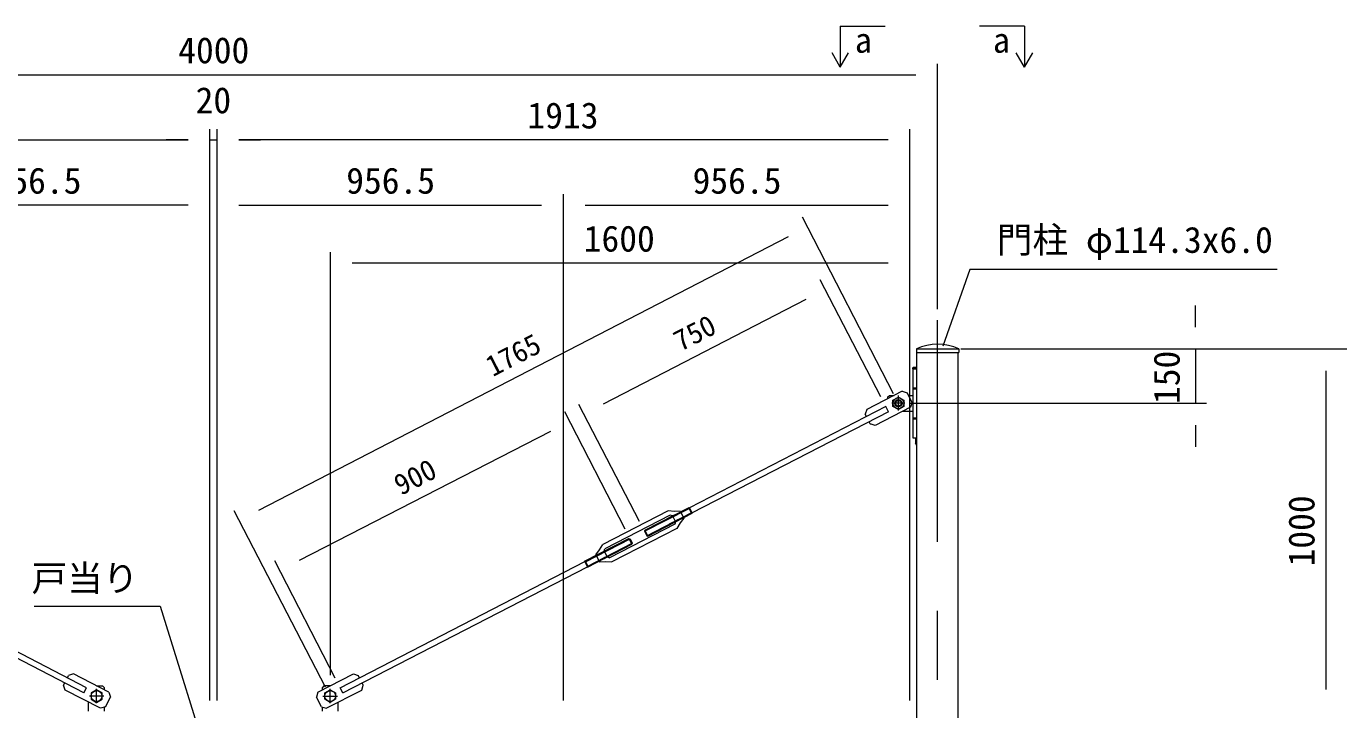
# Model space of a CAD drawing. Units: millimetres, scale not verified. Extents: x -6300 to 6300, y -4455 to 4455.
# Drawn here: x -1838 to 1786, y 224 to 2110 of the extents above; entities that cross this region are included whole.
import ezdxf
from ezdxf.enums import TextEntityAlignment as Align

# ---------------------------------------------------------------- set-up
doc = ezdxf.new("R2010")
doc.units = ezdxf.units.MM
doc.header["$LTSCALE"] = 30
doc.linetypes.add('USER1', pattern=[50.8, 31.75, -6.35, 6.35, -6.35])
doc.linetypes.add('USER2', pattern=[0.375, 0.25, -0.125])
for name, color, linetype, lineweight in [('0-2_D-STR1', 1, 'Continuous', 18), ('0-3_D-STR3', 3, 'Continuous', 13), ('0-4_D-BMK', 2, 'USER1', 13), ('0-6_D-STR-DIM', 7, 'Continuous', 9), ('0-8_D-STR-TXT', 7, 'Continuous', 9), ('0-9_D-TTL-TXT', 7, 'Continuous', 18)]:
    doc.layers.add(name, color=color, linetype=linetype, lineweight=lineweight)
doc.styles.add('ＭＳ ゴシック', font='')
doc.styles.get('ＭＳ ゴシック').set_extended_font_data('MS Gothic')

msp = doc.modelspace()

# ---------------------------------------------------------------- linework, layer by layer
at = {"layer": '0-2_D-STR1'}
for p, q in [((619.87, 1219.48), (737.37, 1219.48)), ((619.87, 1219.48), (619.87, 1209.48)), ((619.87, 1209.48), (737.37, 1209.48)), ((621.47, -2280.52), (621.47, 1209.48)), ((735.77, -2280.52), (735.77, 1209.48)), ((737.37, 1219.48), (737.37, 1209.48))]:
    msp.add_line(p, q, dxfattribs=at)
msp.add_arc((678.62, 1093.23), 139.25, 65.04567, 114.95433, dxfattribs=at)
at = {"layer": '0-3_D-STR3'}
for p, q in [((610.29, 1164.48), (621.47, 1164.48)), ((612.31, 1169.48), (610.31, 1167.48)), ((610.31, 1167.48), (621.47, 1167.48)), ((610.31, 1164.48), (610.31, 1167.48)), ((612.31, 1169.48), (621.47, 1169.48)), ((540.29, 1086.48), (545.29, 1091.48)), ((545.29, 1091.48), (558.41, 1091.48)), ((598.33, 1091.48), (610.29, 1091.48)), ((610.29, 1112.48), (621.47, 1112.48)), ((610.29, 1109.48), (621.47, 1109.48)), ((540.29, 1086.48), (540.29, 1082.15)), ((582.18, 1047.48), (610.29, 1047.48)), ((610.29, 1029.48), (621.47, 1029.48)), ((610.29, 1026.48), (621.47, 1026.48)), ((621.47, 953.36), (617.79, 959.48)), ((-1644.38, 289.48), (-1627.38, 289.48)), ((-1622.38, 284.48), (-1627.38, 289.48)), ((-1622.38, 278.35), (-1622.38, 284.48)), ((-1020.38, 284.48), (-1015.38, 289.48)), ((-1020.38, 278.35), (-1020.38, 284.48)), ((-998.38, 289.48), (-1015.38, 289.48)), ((-1666.38, 219.48), (-1666.38, 244.77)), ((-1622.38, 219.48), (-1622.38, 231.11)), ((-1020.38, 219.48), (-1020.38, 231.11)), ((-976.38, 219.48), (-976.38, 244.77))]:
    msp.add_line(p, q, dxfattribs=at)
at = {"layer": '0-3_D-STR3', "color": 4}
for p, q in [((581.07, 1103.15), (483.28, 1052.79)), ((581.07, 1103.15), (594.54, 1098.84)), ((608.28, 1072.17), (594.54, 1098.84)), ((535.5, 1060.6), (-6.8, 781.3)), ((483.28, 1052.79), (478.97, 1039.32)), ((603.97, 1058.7), (506.17, 1008.34)), ((542.86, 1046.31), (535.5, 1060.6)), ((608.28, 1072.17), (603.97, 1058.7)), ((542.86, 1046.31), (0.56, 767.01)), ((482.16, 1033.13), (478.97, 1039.32)), ((492.71, 1012.65), (489.52, 1018.84)), ((492.71, 1012.65), (493.01, 1012.65)), ((506.17, 1008.34), (492.71, 1012.65)), ((-65.91, 772.26), (-245.93, 679.54)), ((-130.74, 716.18), (-7.87, 779.46)), ((-129.81, 719.1), (-7.27, 782.21)), ((-124.48, 704.04), (-1.62, 767.32)), ((-121.56, 703.1), (0.97, 766.21)), ((-31.91, 771.77), (-21.84, 752.21)), ((-7.87, 779.46), (-7.27, 782.21)), ((-7.87, 779.46), (-1.62, 767.32)), ((-7.27, 782.21), (0.97, 766.21)), ((-1.62, 767.32), (0.97, 766.21)), ((-59.96, 760.7), (-239.98, 667.98)), ((-47.13, 735.81), (-227.16, 643.09)), ((-53.22, 758.55), (-59.96, 760.7)), ((-53.22, 758.55), (-44.98, 742.55)), ((-44.98, 742.55), (-47.13, 735.81)), ((-296.21, 633.4), (-173.67, 696.51)), ((-41.18, 724.25), (-221.21, 631.53)), ((-173.67, 696.51), (-165.43, 680.51)), ((-173.67, 696.51), (-170.76, 695.59)), ((-129.81, 719.1), (-121.56, 703.1)), ((-287.97, 617.4), (-165.43, 680.51)), ((-287.37, 620.15), (-164.49, 683.43)), ((-242.14, 661.25), (-239.98, 667.98)), ((-242.14, 661.25), (-233.9, 645.25)), ((-164.49, 683.43), (-165.43, 680.51)), ((-1678.73, 270.21), (-2354.38, 618.2)), ((-1671.37, 284.5), (-2347.03, 632.48)), ((-971.39, 284.5), (-295.74, 632.48)), ((-964.03, 270.21), (-288.38, 618.2)), ((-296.21, 633.4), (-287.97, 617.4)), ((-293.62, 632.28), (-296.21, 633.4)), ((-295.74, 632.48), (-288.37, 618.18)), ((-293.62, 632.28), (-287.37, 620.15)), ((-287.37, 620.15), (-287.97, 617.4)), ((-265.28, 651.58), (-255.21, 632.02)), ((-233.9, 645.25), (-227.16, 643.09)), ((-1735.26, 291.49), (-1732.07, 297.69)), ((-1735.26, 291.49), (-1734.96, 291.49)), ((-1730.95, 278.03), (-1735.26, 291.49)), ((-1724.72, 311.97), (-1721.53, 318.17)), ((-1708.06, 322.48), (-1721.53, 318.17)), ((-1610.27, 272.11), (-1708.06, 322.48)), ((-1032.5, 272.11), (-934.7, 322.48)), ((-934.7, 322.48), (-921.23, 318.17)), ((-918.05, 311.97), (-921.23, 318.17)), ((-911.81, 278.03), (-907.5, 291.49)), ((-907.5, 291.49), (-910.69, 297.69)), ((-907.5, 291.49), (-907.2, 291.49)), ((-1633.16, 227.66), (-1730.95, 278.03)), ((-1678.73, 270.21), (-1671.37, 284.5)), ((-1619.69, 231.97), (-1605.95, 258.64)), ((-1610.27, 272.11), (-1605.95, 258.64)), ((-1032.5, 272.11), (-1036.81, 258.64)), ((-1023.07, 231.97), (-1036.81, 258.64)), ((-1009.6, 227.66), (-911.81, 278.03)), ((-964.03, 270.21), (-971.39, 284.5)), ((-1619.69, 231.97), (-1633.16, 227.66)), ((-1023.07, 231.97), (-1009.6, 227.66))]:
    msp.add_line(p, q, dxfattribs=at)
at = {"layer": '0-3_D-STR3', "color": 4, "linetype": 'USER2'}
for p, q in [((-46.55, 761.98), (-68.78, 750.54)), ((-45.56, 760.05), (-67.79, 748.61)), ((-39.31, 747.91), (-61.53, 736.46)), ((-38.31, 745.98), (-60.54, 734.53)), ((-264.36, 649.8), (-242.14, 661.25)), ((-263.37, 647.87), (-241.14, 659.32)), ((-257.11, 635.73), (-234.89, 647.18)), ((-256.12, 633.8), (-233.9, 645.25))]:
    msp.add_line(p, q, dxfattribs=at)
at = {"layer": '0-3_D-STR3'}
for points in [[(610.29, 1164.48), (610.29, 974.48), (621.47, 974.48)], [(617.79, 974.48), (617.79, 959.48), (621.47, 959.48)]]:
    msp.add_lwpolyline(points, dxfattribs=at)
for points in [[(570.29, 1086.8), (585.29, 1078.14), (585.29, 1060.82), (570.29, 1052.16), (555.29, 1060.82), (555.29, 1078.14)], [(-1643.94, 278.65), (-1658.94, 269.99), (-1658.94, 252.67), (-1643.94, 244.01), (-1628.94, 252.67), (-1628.94, 269.99)], [(-998.82, 278.65), (-983.82, 269.99), (-983.82, 252.67), (-998.82, 244.01), (-1013.82, 252.67), (-1013.82, 269.99)]]:
    msp.add_lwpolyline(points, close=True, dxfattribs=at)
at = {"layer": '0-3_D-STR3', "color": 4}
for points in [[(-31.91, 771.77), (-48.45, 771.12), (-65.91, 772.26)], [(-21.84, 752.21), (-31.97, 739.13), (-41.18, 724.25)], [(-293.62, 632.28), (-170.76, 695.59), (-164.49, 683.43)], [(-129.81, 719.1), (-130.74, 716.18), (-124.48, 704.04), (-121.56, 703.1)], [(-265.28, 651.58), (-255.15, 664.67), (-245.93, 679.54)], [(-255.21, 632.02), (-238.67, 632.67), (-221.21, 631.53)]]:
    msp.add_lwpolyline(points, dxfattribs=at)
at = {"layer": '0-3_D-STR3'}
for centre, radius in [((570.29, 1069.48), 15), ((570.29, 1069.48), 10), ((570.29, 1069.48), 7.83), ((-1643.94, 261.33), 15), ((-998.82, 261.33), 15)]:
    msp.add_circle(centre, radius, dxfattribs=at)
at = {"layer": '0-4_D-BMK'}
for p, q in [((678.62, -2360.52), (678.62, 1299.48)), ((570.29, 1049.33), (570.29, 1091.01)), ((588.06, 1069.48), (551.83, 1069.48)), ((-1623.94, 261.33), (-1663.94, 261.33)), ((-1643.94, 241.33), (-1643.94, 281.33)), ((-1018.82, 261.33), (-978.82, 261.33)), ((-998.82, 241.33), (-998.82, 281.33))]:
    msp.add_line(p, q, dxfattribs=at)
at = {"layer": '0-6_D-STR-DIM'}
for p, q in [((409.93, 2110.44), (533.91, 2110.44)), ((918.25, 2110.44), (794.27, 2110.44)), ((409.93, 1997.64), (386.97, 2037.42)), ((918.25, 1997.64), (941.22, 2037.42)), ((678.62, 1329.48), (678.62, 2006.48)), ((-3261.38, 1976.48), (618.62, 1976.48)), ((-1331.38, 593.48), (-1331.38, 1826.48)), ((-1331.38, 593.48), (-1331.38, 1826.48)), ((-1311.38, 593.48), (-1311.38, 1826.48)), ((-1311.38, 593.48), (-1311.38, 1826.48)), ((601.62, 593.48), (601.62, 1826.48)), ((-3184.38, 1796.48), (-1391.38, 1796.48)), ((-1391.38, 1796.48), (-1451.38, 1796.48)), ((-1331.38, 1796.48), (-1311.38, 1796.48)), ((-1251.38, 1796.48), (-1191.38, 1796.48)), ((541.62, 1796.48), (-1251.38, 1796.48)), ((-1331.38, 249.48), (-1331.38, 1646.48)), ((-1311.38, 249.48), (-1311.38, 1646.48)), ((-354.88, 249.48), (-354.88, 1646.48)), ((-354.88, 249.48), (-354.88, 1646.48)), ((601.62, 249.48), (601.62, 1646.48)), ((-1391.38, 1616.48), (-2227.88, 1616.48)), ((-1251.38, 1616.48), (-414.88, 1616.48)), ((-294.88, 1616.48), (541.62, 1616.48)), ((556.53, 1096.14), (305.12, 1583.02)), ((265.57, 1528.84), (-1196.48, 773.9)), ((-998.38, 319.48), (-998.38, 1486.48)), ((601.62, 249.48), (601.62, 1486.48)), ((541.62, 1456.48), (-938.38, 1456.48)), ((521.72, 1087.25), (354.48, 1410.77)), ((314.95, 1356.57), (-244.69, 1067.26)), ((1391.17, 1279.48), (1391.17, 1339.48)), ((743.12, 1219.48), (1971.22, 1219.48)), ((743.12, 1219.48), (1781.17, 1219.48)), ((767.37, 1219.48), (1421.17, 1219.48)), ((1391.17, 1219.48), (1391.17, 1069.48)), ((1751.17, 279.48), (1751.17, 1159.48)), ((-144.52, 742.83), (-311.76, 1066.36)), ((600.29, 1069.48), (1421.17, 1069.48)), ((-184.46, 722.28), (-350.77, 1046.19)), ((-390.45, 992.1), (-1084.33, 635.82)), ((1391.17, 1009.48), (1391.17, 949.48)), ((-1012.15, 286.14), (-1263.55, 773.02)), ((-985.09, 311.19), (-1151.41, 635.1))]:
    msp.add_line(p, q, dxfattribs=at)
for points in [[(409.93, 2110.44), (409.93, 1997.64), (432.89, 2037.42)], [(918.25, 2110.44), (918.25, 1997.64), (895.29, 2037.42)]]:
    msp.add_lwpolyline(points, dxfattribs=at)
at = {"layer": '0-8_D-STR-TXT'}
for points in [[(1616.12, 1439.33), (767.65, 1439.33), (692.96, 1227.23)], [(-1816, 509.85), (-1468.55, 509.85), (-1321.78, 38.46)]]:
    msp.add_lwpolyline(points, dxfattribs=at)

# ---------------------------------------------------------------- texts
at = {"layer": '0-6_D-STR-DIM', "style": 'ＭＳ ゴシック'}
for s, p in [('4000', (-1418.51, 1986.6)), ('20', (-1370.51, 1848.6)), ('1913', (-454.26, 1806.6)), ('956.5', (-1931.09, 1626.6)), ('956.5', (-954.59, 1626.6)), ('956.5', (1.91, 1626.6)), ('1600', (-298.73, 1466.6))]:
    msp.add_text(s, height=72.14, dxfattribs=at).set_placement(p, align=Align.BOTTOM_LEFT)
for s, height, rotation, p in [('750', 57.62, 27.337, (-23.56, 1196.1)), ('1765', 57.62, 27.31, (-542.01, 1126.35)), ('150', 72.14, 90, (1368.76, 1067.54)), ('900', 57.62, 27.178, (-795.72, 798.51)), ('1000', 72.14, 90, (1741.05, 619.13))]:
    msp.add_text(s, height=height, rotation=rotation, dxfattribs=at).set_placement(p, align=Align.BOTTOM_LEFT)
at = {"layer": '0-8_D-STR-TXT', "style": 'ＭＳ ゴシック'}
for s, p in [('門柱 φ114.3x6.0', (842.13, 1463.16)), ('戸当り', (-1823.61, 529.11))]:
    msp.add_text(s, height=72.14, dxfattribs=at).set_placement(p, align=Align.BOTTOM_LEFT)
at = {"layer": '0-9_D-TTL-TXT', "style": 'ＭＳ ゴシック'}
for p in [(450.05, 2016.62), (831.35, 2016.62)]:
    msp.add_text('a', height=69.28, dxfattribs=at).set_placement(p, align=Align.BOTTOM_LEFT)

doc.saveas('drawing.dxf')
